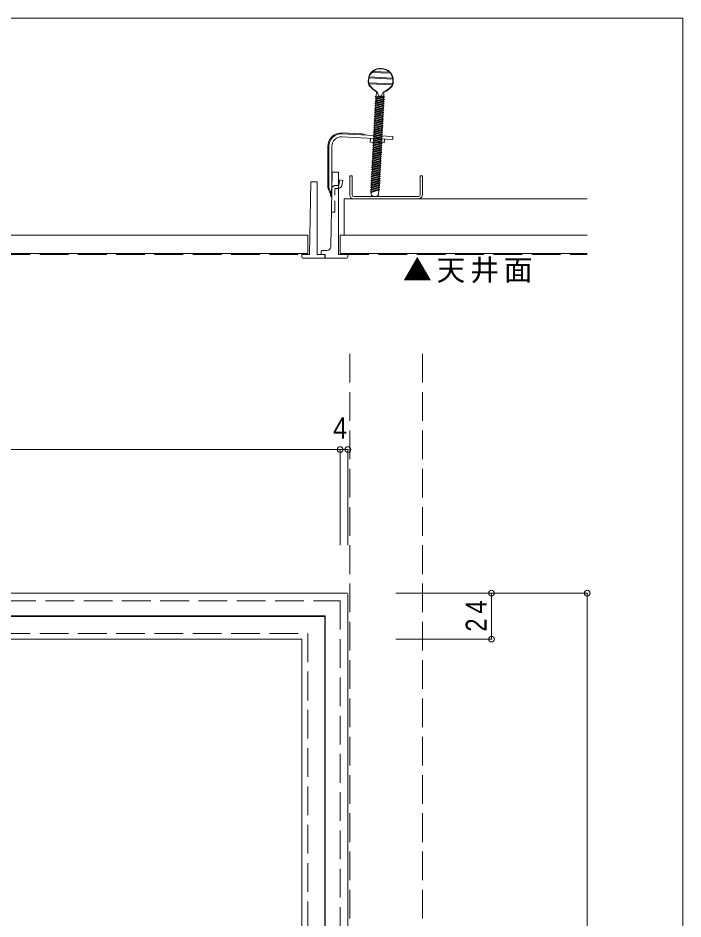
# Model space of a CAD drawing. Units: millimetres at full size, sheet at 1:5; details may follow other scales. Extents: x -705 to 705, y -488 to 488.
# Drawn here: x 357.7 to 705, y 16.8 to 487.5 of the extents above; entities that cross this region are included whole.
import ezdxf
from ezdxf.enums import TextEntityAlignment as Align

# ---------------------------------------------------------------- set-up
doc = ezdxf.new("R2010")
doc.units = ezdxf.units.MM
doc.header["$LTSCALE"] = 5
doc.header["$PDMODE"] = 32
doc.header["$PDSIZE"] = 3
doc.linetypes.add('DASHED1', pattern=[1.8, 1.2, -0.6])
doc.linetypes.add('DASHED3', pattern=[4, 3, -1])
for name, color, linetype, lineweight in [('2-0_ＫＢ製品', 2, 'Continuous', 9), ('2-1_躯体', 3, 'Continuous', 9), ('2-3_寸法', 4, 'Continuous', 9), ('2-8_他製品', 7, 'Continuous', 9), ('2-9_他製品', 7, 'Continuous', 9), ('F-0_図面枠', 5, 'Continuous', 9)]:
    doc.layers.add(name, color=color, linetype=linetype, lineweight=lineweight)
doc.layers.add('2-5_文字', color=7, linetype='Continuous')
doc.styles.add('HGｺﾞｼｯｸM', font='')
doc.styles.get('HGｺﾞｼｯｸM').set_extended_font_data('HGｺﾞｼｯｸM')

msp = doc.modelspace()

# ---------------------------------------------------------------- linework, layer by layer
at = {"layer": '2-0_ＫＢ製品'}
for p, q in [((521.716, 407), (521.034, 367.965)), ((521.716, 407), (524.625, 407)), ((524.625, 407), (525, 407)), ((525, 407), (525, 364)), ((510, 364), (510.663, 402)), ((514, 402), (510.663, 402)), ((514, 364), (514, 402)), ((506, 364), (510, 364)), ((506, 362.5), (506, 364)), ((516, 364.3), (516, 365.7)), ((516.3, 366), (519.035, 366)), ((518.2, 364), (516.3, 364)), ((518.2, 362), (518.2, 364)), ((530, 364), (525, 364)), ((530, 362.5), (530, 364)), ((517.9, 362), (506.5, 362)), ((529.5, 362), (518.2, 362)), ((529.5, 187), (68.5, 187)), ((530, 186.5), (530, -274.5)), ((79.8, 175.2), (518.2, 175.2)), ((517.4, 174.9), (80.6, 174.9)), ((517.9, 174.4), (517.9, -262.4)), ((518.2, -263.2), (518.2, 175.2)), ((92, 163), (506, 163))]:
    msp.add_line(p, q, dxfattribs=at)
for points in [[(517.9, 362), (517.9, 364), (514, 364)], [(506, 163), (506, -251), (92, -251)]]:
    msp.add_lwpolyline(points, dxfattribs=at)
for centre, radius, start, end in [((519.035, 368), 2, 270, 359), ((506.5, 362.5), 0.5, 180, 270), ((516.3, 365.7), 0.3, 90, 180), ((516.3, 364.3), 0.3, 180, 270), ((529.5, 362.5), 0.5, 270, 0), ((529.5, 186.5), 0.5, 0, 90), ((517.4, 174.4), 0.5, 0, 90)]:
    msp.add_arc(centre, radius, start, end, dxfattribs=at)
at = {"layer": '2-1_躯体'}
for p, q in [((89, 374), (509, 374)), ((509, 364.5), (509, 374)), ((526, 364.5), (526, 374)), ((655, 374), (526, 374)), ((89, 364.5), (509, 364.5)), ((526, 364.5), (655, 364.5))]:
    msp.add_line(p, q, dxfattribs=at)
at = {"layer": '2-1_躯体', "linetype": 'DASHED3'}
for p, q in [((72, 183), (526, 183)), ((526, 183), (526, -271))]:
    msp.add_line(p, q, dxfattribs=at)
msp.add_lwpolyline([(89, 166), (509, 166), (509, -254)], dxfattribs=at)
at = {"layer": '2-3_寸法'}
for p, q in [((72, 262), (526, 262)), ((526, 262), (526, 212)), ((526, 262), (530, 262)), ((530, 262), (530, 212)), ((605, 187), (555, 187)), ((605, 187), (605, 163)), ((655, 187), (605, 187)), ((655, 187), (655, -275)), ((605, 163), (555, 163))]:
    msp.add_line(p, q, dxfattribs=at)
for p in [(526, 262), (530, 262), (605, 187), (655, 187), (605, 163)]:
    msp.add_point(p, dxfattribs=at)
at = {"layer": '2-8_他製品'}
for p, q in [((553.402, 424), (526.849, 425.392)), ((553.485, 425.598), (526.933, 426.989)), ((536.66, 426.98), (526.959, 427.489)), ((541.613, 422.614), (541.718, 424.612)), ((549.003, 422.227), (549.108, 424.224)), ((553.402, 424), (553.485, 425.598)), ((519.488, 420.398), (519.488, 400)), ((519.988, 420.398), (519.988, 400)), ((521.588, 420.398), (521.588, 400)), ((541.613, 422.614), (549.003, 422.227)), ((531, 405), (531, 395)), ((531, 405), (532.2, 405)), ((532.2, 405), (532.2, 395.1)), ((567.8, 395.1), (567.8, 405)), ((569, 405), (567.8, 405)), ((569, 405), (569, 395.5)), ((527.285, 402.677), (526.822, 400.053)), ((520.988, 395), (520.988, 395.817)), ((521.488, 393.956), (521.488, 398)), ((525.02, 400), (525, 400)), ((528, 374), (528, 393)), ((655, 393), (528, 393)), ((566.414, 393.001), (533, 393.001)), ((566.9, 394.2), (533.1, 394.2))]:
    msp.add_line(p, q, dxfattribs=at)
at = {"layer": '2-8_他製品', "linetype": 'DASHED1'}
for p, q in [((525, 400), (523.488, 400)), ((524.852, 398.4), (523.488, 398.4)), ((521.488, 386), (521.488, 393.956))]:
    msp.add_line(p, q, dxfattribs=at)
at = {"layer": '2-8_他製品', "linetype": 'DASHED3'}
for p, q in [((89, 364), (509, 364)), ((526, 364), (655, 364)), ((531, 312), (531, -400)), ((569, 312), (569, -400))]:
    msp.add_line(p, q, dxfattribs=at)
at = {"layer": '2-8_他製品'}
msp.add_lwpolyline([(527.285, 402.677), (525.709, 402.954), (525.217, 400.165)], dxfattribs=at)
at = {"layer": '2-8_他製品', "linetype": 'DASHED1'}
msp.add_lwpolyline([(521.488, 386), (523.088, 386), (523.088, 398)], dxfattribs=at)
at = {"layer": '2-8_他製品'}
for centre, radius, start, end in [((526.588, 420.398), 7.1, 87.00535, 180.00535), ((526.588, 420.398), 6.6, 87.00535, 180.00535), ((526.588, 420.398), 5, 87.00535, 180.00535), ((536.176, 417.743), 9.25, 68.07536, 87), ((525.02, 400.2), 0.2, 270, 350), ((526.071, 400), 6.583, 180.00275, 219.45248), ((526.071, 400), 6.083, 180.00275, 221.11209), ((523.488, 398), 2, 163.70025, 180), ((524.852, 400.4), 2, 274.23426, 350.00001), ((566.5, 395.5), 2.5, 268.02042, 0), ((522.238, 395), 1.25, 180.00001, 233.1301), ((533, 395), 2, 180, 270), ((533.1, 395.1), 0.9, 180, 270), ((566.9, 395.1), 0.9, 270, 0)]:
    msp.add_arc(centre, radius, start, end, dxfattribs=at)
at = {"layer": '2-8_他製品', "linetype": 'DASHED1'}
for centre, radius, start, end in [((523.488, 398), 2, 90, 163.70025), ((526.071, 400), 4.483, 179.99999, 193.80454), ((523.488, 398), 0.4, 90, 180), ((524.852, 400.4), 2, 270.00001, 274.23426)]:
    msp.add_arc(centre, radius, start, end, dxfattribs=at)
at = {"layer": '2-9_他製品'}
for p, q in [((553.368, 456.044), (541.112, 456.686)), ((552.217, 458.608), (542.525, 459.115)), ((551.757, 459.133), (543.036, 459.589)), ((553.22, 453.048), (540.892, 453.693)), ((541.012, 453.186), (540.986, 453.187)), ((553.44, 455.54), (540.988, 456.191)), ((553.129, 452.552), (541.012, 453.186)), ((553.102, 452.553), (553.129, 452.552)), ((553.275, 453.045), (553.22, 453.048)), ((544.897, 448.905), (544.774, 446.552)), ((545.351, 448.972), (546.094, 446.624)), ((548.35, 448.815), (547.423, 446.697)), ((548.792, 448.701), (548.681, 446.577)), ((545.211, 443.157), (544.135, 442.958)), ((544.977, 444.256), (544.196, 444.111)), ((544.744, 445.354), (544.256, 445.263)), ((544.564, 442.546), (544.533, 441.94)), ((544.625, 443.699), (544.593, 443.093)), ((544.685, 444.852), (544.653, 444.246)), ((544.745, 446.005), (544.714, 445.399)), ((544.774, 446.552), (548.69, 446.766)), ((549.11, 446.166), (545.137, 445.427)), ((549.049, 445.013), (545.371, 444.329)), ((548.989, 443.86), (545.604, 443.231)), ((548.929, 442.707), (545.838, 442.132)), ((548.471, 442.571), (548.439, 441.965)), ((548.531, 443.724), (548.5, 443.118)), ((548.592, 444.877), (548.56, 444.271)), ((548.652, 446.03), (548.62, 445.424)), ((546.145, 438.764), (543.894, 438.346)), ((545.911, 439.862), (543.954, 439.499)), ((545.678, 440.961), (544.015, 440.652)), ((545.444, 442.059), (544.075, 441.805)), ((544.323, 437.934), (544.291, 437.329)), ((544.383, 439.087), (544.352, 438.482)), ((544.444, 440.24), (544.412, 439.635)), ((544.504, 441.393), (544.472, 440.788)), ((548.868, 441.554), (546.071, 441.034)), ((548.808, 440.401), (546.305, 439.936)), ((548.748, 439.248), (546.538, 438.837)), ((548.687, 438.095), (546.772, 437.739)), ((548.23, 437.959), (548.198, 437.354)), ((548.29, 439.112), (548.258, 438.507)), ((548.35, 440.265), (548.319, 439.659)), ((548.411, 441.418), (548.379, 440.812)), ((547.313, 433.272), (543.592, 432.581)), ((547.079, 434.371), (543.653, 433.734)), ((546.846, 435.469), (543.713, 434.887)), ((546.612, 436.567), (543.773, 436.04)), ((546.379, 437.666), (543.834, 437.193)), ((544.082, 433.322), (544.05, 432.717)), ((544.142, 434.475), (544.11, 433.87)), ((544.202, 435.628), (544.171, 435.023)), ((544.263, 436.781), (544.231, 436.176)), ((548.627, 436.942), (547.005, 436.64)), ((548.567, 435.789), (547.239, 435.542)), ((548.506, 434.636), (547.473, 434.444)), ((548.446, 433.483), (547.706, 433.345)), ((547.988, 433.347), (547.957, 432.742)), ((548.049, 434.5), (548.017, 433.895)), ((548.109, 435.653), (548.077, 435.048)), ((548.169, 436.806), (548.138, 436.201)), ((543.941, 429.22), (543.411, 429.122)), ((543.707, 430.319), (543.472, 430.275)), ((547.546, 432.174), (543.532, 431.428)), ((543.84, 428.71), (543.809, 428.105)), ((543.901, 429.863), (543.869, 429.258)), ((543.961, 431.016), (543.929, 430.411)), ((544.021, 432.169), (543.99, 431.564)), ((547.78, 431.076), (544.101, 430.392)), ((548.265, 430.024), (544.334, 429.293)), ((548.205, 428.871), (544.568, 428.195)), ((547.747, 428.735), (547.715, 428.13)), ((547.807, 429.888), (547.776, 429.283)), ((547.868, 431.041), (547.836, 430.436)), ((547.928, 432.194), (547.896, 431.589)), ((548.386, 432.33), (547.94, 432.247)), ((548.325, 431.177), (548.173, 431.149)), ((545.109, 423.729), (543.11, 423.357)), ((544.875, 424.827), (543.17, 424.51)), ((544.641, 425.925), (543.23, 425.663)), ((544.408, 427.024), (543.291, 426.816)), ((544.174, 428.122), (543.351, 427.969)), ((543.599, 424.098), (543.567, 423.493)), ((543.659, 425.251), (543.628, 424.646)), ((543.72, 426.404), (543.688, 425.799)), ((543.78, 427.557), (543.748, 426.952)), ((548.144, 427.718), (544.801, 427.097)), ((548.084, 426.565), (545.035, 425.998)), ((548.024, 425.412), (545.268, 424.9)), ((547.964, 424.259), (545.502, 423.802)), ((547.506, 424.123), (547.474, 423.518)), ((547.566, 425.276), (547.534, 424.671)), ((547.626, 426.429), (547.595, 425.824)), ((547.687, 427.582), (547.655, 426.977)), ((546.043, 419.335), (542.868, 418.745)), ((545.809, 420.434), (542.929, 419.898)), ((545.576, 421.532), (542.989, 421.051)), ((545.342, 422.63), (543.049, 422.204)), ((543.358, 419.487), (543.326, 418.881)), ((543.418, 420.639), (543.387, 420.034)), ((543.479, 421.792), (543.447, 421.187)), ((543.539, 422.945), (543.507, 422.34)), ((547.903, 423.106), (545.735, 422.703)), ((547.843, 421.953), (545.969, 421.605)), ((547.783, 420.8), (546.203, 420.507)), ((547.722, 419.647), (546.436, 419.408)), ((547.265, 419.511), (547.233, 418.906)), ((547.325, 420.664), (547.293, 420.059)), ((547.385, 421.817), (547.353, 421.212)), ((547.445, 422.97), (547.414, 422.365)), ((543.408, 414.263), (542.626, 414.117)), ((543.174, 415.361), (542.687, 415.27)), ((542.745, 416.383), (546.762, 417.185)), ((542.745, 416.383), (543.174, 415.971)), ((546.276, 418.237), (542.808, 417.592)), ((543.116, 414.859), (543.084, 414.253)), ((543.174, 415.971), (543.144, 415.406)), ((543.174, 415.971), (547.646, 417.299)), ((547.173, 417.753), (543.203, 416.519)), ((543.298, 418.334), (543.266, 417.728)), ((547.54, 416.173), (543.568, 415.434)), ((547.48, 415.02), (543.801, 414.336)), ((547.662, 418.494), (546.67, 418.31)), ((547.022, 414.884), (546.991, 414.278)), ((547.083, 416.037), (547.051, 415.431)), ((547.141, 417.149), (547.071, 415.808)), ((547.602, 417.341), (547.156, 417.259)), ((547.204, 418.358), (547.173, 417.753)), ((547.646, 417.299), (547.173, 417.753)), ((544.342, 409.869), (542.385, 409.506)), ((544.109, 410.968), (542.445, 410.659)), ((543.875, 412.066), (542.506, 411.812)), ((543.641, 413.164), (542.566, 412.965)), ((542.874, 410.247), (542.843, 409.642)), ((542.935, 411.4), (542.903, 410.794)), ((542.995, 412.553), (542.963, 411.947)), ((543.055, 413.706), (543.024, 413.1)), ((547.42, 413.867), (544.035, 413.238)), ((547.359, 412.714), (544.268, 412.139)), ((547.299, 411.561), (544.502, 411.041)), ((547.239, 410.408), (544.736, 409.942)), ((546.781, 410.272), (546.749, 409.666)), ((546.841, 411.425), (546.81, 410.819)), ((546.902, 412.578), (546.87, 411.972)), ((546.962, 413.731), (546.93, 413.125)), ((545.276, 405.476), (542.144, 404.894)), ((545.043, 406.574), (542.204, 406.047)), ((544.809, 407.673), (542.264, 407.2)), ((544.576, 408.771), (542.325, 408.353)), ((542.633, 405.635), (542.601, 405.03)), ((542.693, 406.788), (542.662, 406.183)), ((542.754, 407.941), (542.722, 407.336)), ((542.814, 409.094), (542.782, 408.489)), ((547.178, 409.255), (544.969, 408.844)), ((547.118, 408.102), (545.203, 407.746)), ((547.058, 406.949), (545.436, 406.647)), ((546.998, 405.796), (545.67, 405.549)), ((546.54, 405.66), (546.508, 405.055)), ((546.6, 406.813), (546.568, 406.208)), ((546.66, 407.966), (546.629, 407.361)), ((546.721, 409.119), (546.689, 408.513)), ((546.267, 400.443), (541.842, 399.129)), ((546.327, 401.596), (541.902, 400.282)), ((545.917, 401.028), (541.902, 400.282)), ((546.387, 402.749), (541.963, 401.435)), ((545.977, 402.181), (541.963, 401.435)), ((541.963, 401.435), (542.392, 401.023)), ((545.744, 403.279), (542.023, 402.588)), ((542.023, 402.588), (542.452, 402.176)), ((545.51, 404.378), (542.083, 403.741)), ((542.392, 401.023), (542.36, 400.418)), ((542.392, 401.023), (546.817, 402.337)), ((542.452, 402.176), (542.421, 401.571)), ((542.513, 403.329), (542.481, 402.724)), ((542.573, 404.482), (542.541, 403.877)), ((545.96, 400.351), (545.856, 399.875)), ((546.937, 404.643), (545.903, 404.451)), ((546.02, 401.504), (545.917, 401.028)), ((545.917, 401.028), (546.128, 400.997)), ((546.25, 399.948), (545.96, 400.351)), ((546.31, 401.101), (546.02, 401.504)), ((546.128, 400.997), (546.31, 401.101)), ((546.267, 400.443), (546.299, 401.048)), ((546.696, 400.031), (546.267, 400.443)), ((546.756, 401.184), (546.31, 401.101)), ((546.359, 402.201), (546.327, 401.596)), ((546.756, 401.184), (546.327, 401.596)), ((546.817, 402.337), (546.37, 402.254)), ((546.419, 403.354), (546.387, 402.749)), ((546.817, 402.337), (546.387, 402.749)), ((546.479, 404.507), (546.448, 403.902)), ((546.146, 398.137), (541.721, 396.823)), ((545.736, 397.569), (541.721, 396.823)), ((546.207, 399.29), (541.782, 397.976)), ((545.796, 398.722), (541.782, 397.976)), ((545.856, 399.875), (541.842, 399.129)), ((542.151, 396.411), (542.112, 395.671)), ((542.211, 397.564), (542.179, 396.959)), ((542.271, 398.717), (542.24, 398.112)), ((542.332, 399.87), (542.3, 399.265)), ((545.839, 398.046), (545.736, 397.569)), ((545.736, 397.569), (545.947, 397.539)), ((545.899, 399.199), (545.796, 398.722)), ((545.796, 398.722), (546.007, 398.691)), ((546.129, 397.642), (545.839, 398.046)), ((545.856, 399.875), (546.067, 399.844)), ((546.19, 398.795), (545.899, 399.199)), ((545.947, 397.539), (546.129, 397.642)), ((545.996, 395.268), (546.118, 397.589)), ((546.007, 398.691), (546.19, 398.795)), ((546.067, 399.844), (546.25, 399.948)), ((546.575, 397.725), (546.129, 397.642)), ((546.146, 398.137), (546.178, 398.742)), ((546.575, 397.725), (546.146, 398.137)), ((546.636, 398.878), (546.19, 398.795)), ((546.207, 399.29), (546.238, 399.895)), ((546.636, 398.878), (546.207, 399.29)), ((546.696, 400.031), (546.25, 399.948))]:
    msp.add_line(p, q, dxfattribs=at)
for points in [[(548.929, 442.707), (548.5, 443.118), (544.075, 441.805), (544.504, 441.393)], [(548.989, 443.86), (548.56, 444.271), (544.135, 442.958), (544.564, 442.546)], [(549.049, 445.013), (548.62, 445.424), (544.196, 444.111), (544.625, 443.699)], [(549.11, 446.166), (548.681, 446.577), (544.256, 445.263), (544.685, 444.852)], [(545.137, 445.427), (544.925, 445.462), (544.744, 445.354), (545.033, 444.955)], [(545.371, 444.329), (545.152, 444.395), (544.977, 444.256), (545.26, 443.887)], [(545.604, 443.231), (545.379, 443.327), (545.211, 443.157), (545.487, 442.82)], [(548.687, 438.095), (548.258, 438.507), (543.834, 437.193), (544.263, 436.781)], [(548.748, 439.248), (548.319, 439.659), (543.894, 438.346), (544.323, 437.934)], [(548.808, 440.401), (548.379, 440.812), (543.954, 439.499), (544.383, 439.087)], [(548.868, 441.554), (548.439, 441.965), (544.015, 440.652), (544.444, 440.24)], [(545.838, 442.132), (545.606, 442.259), (545.444, 442.059), (545.714, 441.752)], [(546.071, 441.034), (545.833, 441.192), (545.678, 440.961), (545.941, 440.685)], [(546.168, 439.617), (546.305, 439.936), (546.06, 440.124), (545.911, 439.862)], [(546.538, 438.837), (546.287, 439.056), (546.145, 438.764), (546.395, 438.549)], [(546.772, 437.739), (546.514, 437.989), (546.379, 437.666), (546.622, 437.482)], [(548.446, 433.483), (548.017, 433.895), (543.592, 432.581), (544.021, 432.169)], [(548.506, 434.636), (548.077, 435.048), (543.653, 433.734), (544.082, 433.322)], [(548.567, 435.789), (548.138, 436.201), (543.713, 434.887), (544.142, 434.475)], [(548.627, 436.942), (548.198, 437.354), (543.773, 436.04), (544.202, 435.628)], [(547.005, 436.64), (546.741, 436.921), (546.612, 436.567), (546.849, 436.414)], [(547.239, 435.542), (546.968, 435.853), (546.846, 435.469), (547.076, 435.346)], [(547.303, 434.279), (547.473, 434.444), (547.195, 434.786), (547.079, 434.371)], [(547.706, 433.345), (547.422, 433.718), (547.313, 433.272), (547.53, 433.211)], [(548.205, 428.871), (547.776, 429.283), (543.351, 427.969), (543.78, 427.557)], [(548.265, 430.024), (547.836, 430.436), (543.411, 429.122), (543.84, 428.71)], [(548.325, 431.177), (547.896, 431.589), (543.472, 430.275), (543.901, 429.863)], [(548.386, 432.33), (547.957, 432.742), (543.532, 431.428), (543.961, 431.016)], [(544.101, 430.392), (543.894, 430.4), (543.707, 430.319), (544.002, 429.893)], [(544.334, 429.293), (544.121, 429.333), (543.941, 429.22), (544.229, 428.826)], [(547.757, 432.143), (547.94, 432.247), (547.649, 432.65), (547.546, 432.174)], [(547.984, 431.076), (548.173, 431.149), (547.877, 431.583), (547.78, 431.076)], [(547.964, 424.259), (547.534, 424.671), (543.11, 423.357), (543.539, 422.945)], [(548.024, 425.412), (547.595, 425.824), (543.17, 424.51), (543.599, 424.098)], [(548.084, 426.565), (547.655, 426.977), (543.23, 425.663), (543.659, 425.251)], [(548.144, 427.718), (547.715, 428.13), (543.291, 426.816), (543.72, 426.404)], [(544.568, 428.195), (544.348, 428.265), (544.174, 428.122), (544.456, 427.758)], [(544.801, 427.097), (544.575, 427.197), (544.408, 427.024), (544.683, 426.69)], [(545.035, 425.998), (544.802, 426.13), (544.641, 425.925), (544.91, 425.623)], [(545.268, 424.9), (545.029, 425.062), (544.875, 424.827), (545.137, 424.555)], [(545.502, 423.802), (545.256, 423.994), (545.109, 423.729), (545.364, 423.487)], [(547.722, 419.647), (547.293, 420.059), (542.868, 418.745), (543.298, 418.334)], [(547.783, 420.8), (547.353, 421.212), (542.929, 419.898), (543.358, 419.487)], [(547.843, 421.953), (547.414, 422.365), (542.989, 421.051), (543.418, 420.639)], [(547.903, 423.106), (547.474, 423.518), (543.049, 422.204), (543.479, 421.792)], [(545.735, 422.703), (545.484, 422.927), (545.342, 422.63), (545.591, 422.42)], [(545.969, 421.605), (545.711, 421.859), (545.576, 421.532), (545.818, 421.352)], [(546.203, 420.507), (545.938, 420.792), (545.809, 420.434), (546.045, 420.285)], [(546.436, 419.408), (546.165, 419.724), (546.043, 419.335), (546.272, 419.217)], [(547.42, 413.867), (546.991, 414.278), (542.566, 412.965), (542.995, 412.553)], [(547.48, 415.02), (547.051, 415.431), (542.626, 414.117), (543.055, 413.706)], [(547.54, 416.173), (547.111, 416.584), (542.687, 415.27), (543.116, 414.859)], [(547.662, 418.494), (547.233, 418.906), (542.808, 417.592), (543.237, 417.181)], [(543.568, 415.434), (543.356, 415.469), (543.174, 415.361), (543.464, 414.962)], [(543.801, 414.336), (543.583, 414.402), (543.408, 414.263), (543.691, 413.894)], [(546.67, 418.31), (546.392, 418.656), (546.276, 418.237), (546.499, 418.149)], [(546.973, 417.155), (547.156, 417.259), (546.865, 417.662), (546.762, 417.185)], [(547.178, 409.255), (546.749, 409.666), (542.325, 408.353), (542.754, 407.941)], [(547.239, 410.408), (546.81, 410.819), (542.385, 409.506), (542.814, 409.094)], [(547.299, 411.561), (546.87, 411.972), (542.445, 410.659), (542.874, 410.247)], [(547.359, 412.714), (546.93, 413.125), (542.506, 411.812), (542.935, 411.4)], [(544.035, 413.238), (543.81, 413.334), (543.641, 413.164), (543.918, 412.827)], [(544.268, 412.139), (544.037, 412.266), (543.875, 412.066), (544.145, 411.759)], [(544.502, 411.041), (544.264, 411.199), (544.109, 410.968), (544.372, 410.692)], [(544.599, 409.624), (544.736, 409.942), (544.491, 410.131), (544.342, 409.869)], [(546.937, 404.643), (546.508, 405.055), (542.083, 403.741), (542.513, 403.329)], [(546.998, 405.796), (546.568, 406.208), (542.144, 404.894), (542.573, 404.482)], [(547.058, 406.949), (546.629, 407.361), (542.204, 406.047), (542.633, 405.635)], [(547.118, 408.102), (546.689, 408.513), (542.264, 407.2), (542.693, 406.788)], [(544.969, 408.844), (544.718, 409.063), (544.576, 408.771), (544.826, 408.556)], [(545.203, 407.746), (544.945, 407.996), (544.809, 407.673), (545.053, 407.489)], [(545.436, 406.647), (545.172, 406.928), (545.043, 406.574), (545.28, 406.421)], [(545.67, 405.549), (545.399, 405.86), (545.276, 405.476), (545.507, 405.353)], [(545.734, 404.286), (545.903, 404.451), (545.626, 404.793), (545.51, 404.378)], [(546.137, 403.352), (545.853, 403.725), (545.744, 403.279), (545.961, 403.218)], [(546.188, 402.15), (546.37, 402.254), (546.08, 402.657), (545.977, 402.181)]]:
    msp.add_lwpolyline(points, close=True, dxfattribs=at)
for points in [[(544.774, 446.552), (544.316, 446.416), (544.745, 446.005), (548.69, 446.766), (544.316, 446.416)], [(543.237, 417.181), (543.203, 416.519), (542.745, 416.383)], [(541.902, 400.282), (542.332, 399.87), (546.756, 401.184)], [(546.877, 403.49), (546.448, 403.902), (542.023, 402.588)], [(542.452, 402.176), (546.877, 403.49), (546.137, 403.352)], [(541.721, 396.823), (542.151, 396.411), (546.575, 397.725)], [(541.782, 397.976), (542.211, 397.564), (546.636, 398.878)], [(541.842, 399.129), (542.271, 398.717), (546.696, 400.031)]]:
    msp.add_lwpolyline(points, dxfattribs=at)
for centre, radius, start, end in [((546.818, 454.993), 6.152, 83.74719, 175.68159), ((540.263, 456.636), 0.85, 328.49031, 3.37389), ((546.818, 454.993), 5.952, 136.16801, 163.47913), ((541.77, 460.443), 1.527, 299.60932, 326.00965), ((546.818, 454.993), 5.952, 83.74719, 129.45096), ((547.516, 454.957), 6.152, 358.32841, 90.26281), ((547.516, 454.957), 5.952, 44.55904, 90.26281), ((553.106, 459.85), 1.527, 208.00035, 234.40068), ((547.516, 454.957), 5.952, 10.53087, 37.84199), ((547.148, 454.597), 6.521, 172.42378, 197.69751), ((547.148, 454.597), 6.321, 172.42378, 188.21834), ((546.818, 454.993), 5.952, 168.38507, 175.68159), ((539.895, 453.246), 1.093, 356.93886, 24.16107), ((541.888, 452.918), 1, 197.69751, 218.54394), ((547.148, 454.597), 6.321, 192.88159, 199.05627), ((552.967, 461.745), 15.165, 218.54394, 237.85017), ((552.804, 461.949), 14.965, 218.99267, 240.12969), ((552.203, 452.379), 0.8, 315.46606, 336.31249), ((552.203, 452.379), 1, 315.46606, 336.31249), ((547.148, 454.597), 6.321, 336.31249, 341.12841), ((547.148, 454.597), 6.521, 336.31249, 1.58622), ((554.22, 452.496), 1.093, 149.84893, 177.07114), ((547.148, 454.597), 6.321, 345.79166, 1.58622), ((554.207, 455.906), 0.85, 170.63611, 205.51969), ((547.516, 454.957), 5.952, 358.32841, 5.62493), ((542.293, 462.5), 14.965, 293.86417, 314.46606), ((542.106, 462.313), 15.165, 296.15983, 315.46606), ((543.11, 395.619), 1, 177.005, 224.32009), ((544.113, 396.598), 2.401, 224.32009, 316.70392), ((545.497, 395.294), 0.5, 316.70392, 357.005)]:
    msp.add_arc(centre, radius, start, end, dxfattribs=at)
at = {"layer": 'F-0_図面枠'}
for p, q in [((-705, 487.5), (705, 487.5)), ((705, 487.5), (705, -487.5))]:
    msp.add_line(p, q, dxfattribs=at)

# ---------------------------------------------------------------- texts
at = {"layer": '2-3_寸法', "color": 7, "style": 'HGｺﾞｼｯｸM', "width": 0.9}
msp.add_text('4', height=11, dxfattribs=at).set_placement((522.25, 264.5), align=Align.BOTTOM_LEFT)
at = {"layer": '2-3_寸法', "color": 7, "insert": (602.5, 166.875), "char_height": 11, "attachment_point": 7, "rotation": 90, "style": 'HGｺﾞｼｯｸM'}
msp.add_mtext('\\T1.36;\\W0.85;24', dxfattribs=at)
at = {"layer": '2-5_文字', "insert": (558.75, 349), "char_height": 11, "attachment_point": 7, "style": 'HGｺﾞｼｯｸM'}
msp.add_mtext('\\T1.17;▲天井面', dxfattribs=at)

doc.saveas('drawing.dxf')
